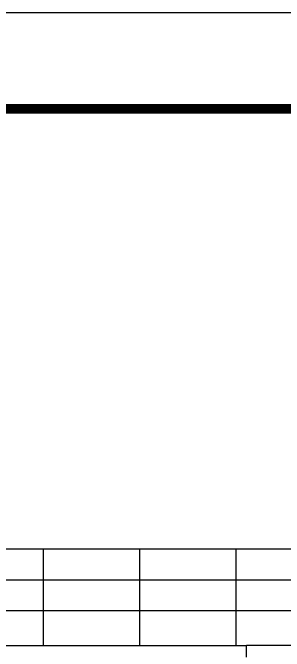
# Model space of a CAD drawing. Extents: x 665703 to 1047784, y -160603 to 92239.
# Drawn here: x 797816 to 800635, y 29455 to 36093 of the extents above; entities that cross this region are included whole.
import ezdxf

# ---------------------------------------------------------------- set-up
doc = ezdxf.new("R2010")
doc.units = 0
doc.header["$LTSCALE"] = 800
for name, color, linetype in [('TK', 7, 'CONTINUOUS'), ('中粗', 3, 'CONTINUOUS'), ('粗线', 1, 'CONTINUOUS')]:
    doc.layers.add(name, color=color, linetype=linetype)

msp = doc.modelspace()

# ---------------------------------------------------------------- linework, layer by layer
at = {"layer": 'TK', "color": 2}
msp.add_lwpolyline([(849137.2, 36092.7), (765037.2, 36092.7), (765037.2, -23307.3), (849137.2, -23307.3)], close=True, dxfattribs=at)
at = {"layer": 'TK', "color": 2, "const_width": 100}
msp.add_lwpolyline([(767537.2, 35092.7), (848137.2, 35092.7), (848137.2, -22307.3), (767537.2, -22307.3)], close=True, dxfattribs=at)
at = {"layer": '中粗'}
for p in [(772743.5, 29514.7), (800243.5, 29394.7), (801893.5, 29514.7)]:
    msp.add_line(p, (800243.5, 29514.7), dxfattribs=at)
at = {"layer": '粗线'}
for p, q in [((804593.5, 30514.7), (772843.5, 30514.7)), ((798135.2, 29514.7), (798135.2, 30514.7)), ((798135.2, 29514.7), (798135.2, 30514.7)), ((799135.2, 29514.7), (799135.2, 30514.7)), ((800135.2, 29514.7), (800135.2, 30514.7)), ((804593.5, 30194.7), (772843.5, 30194.7)), ((804593.5, 29874.7), (772843.5, 29874.7))]:
    msp.add_line(p, q, dxfattribs=at)

doc.saveas('drawing.dxf')
